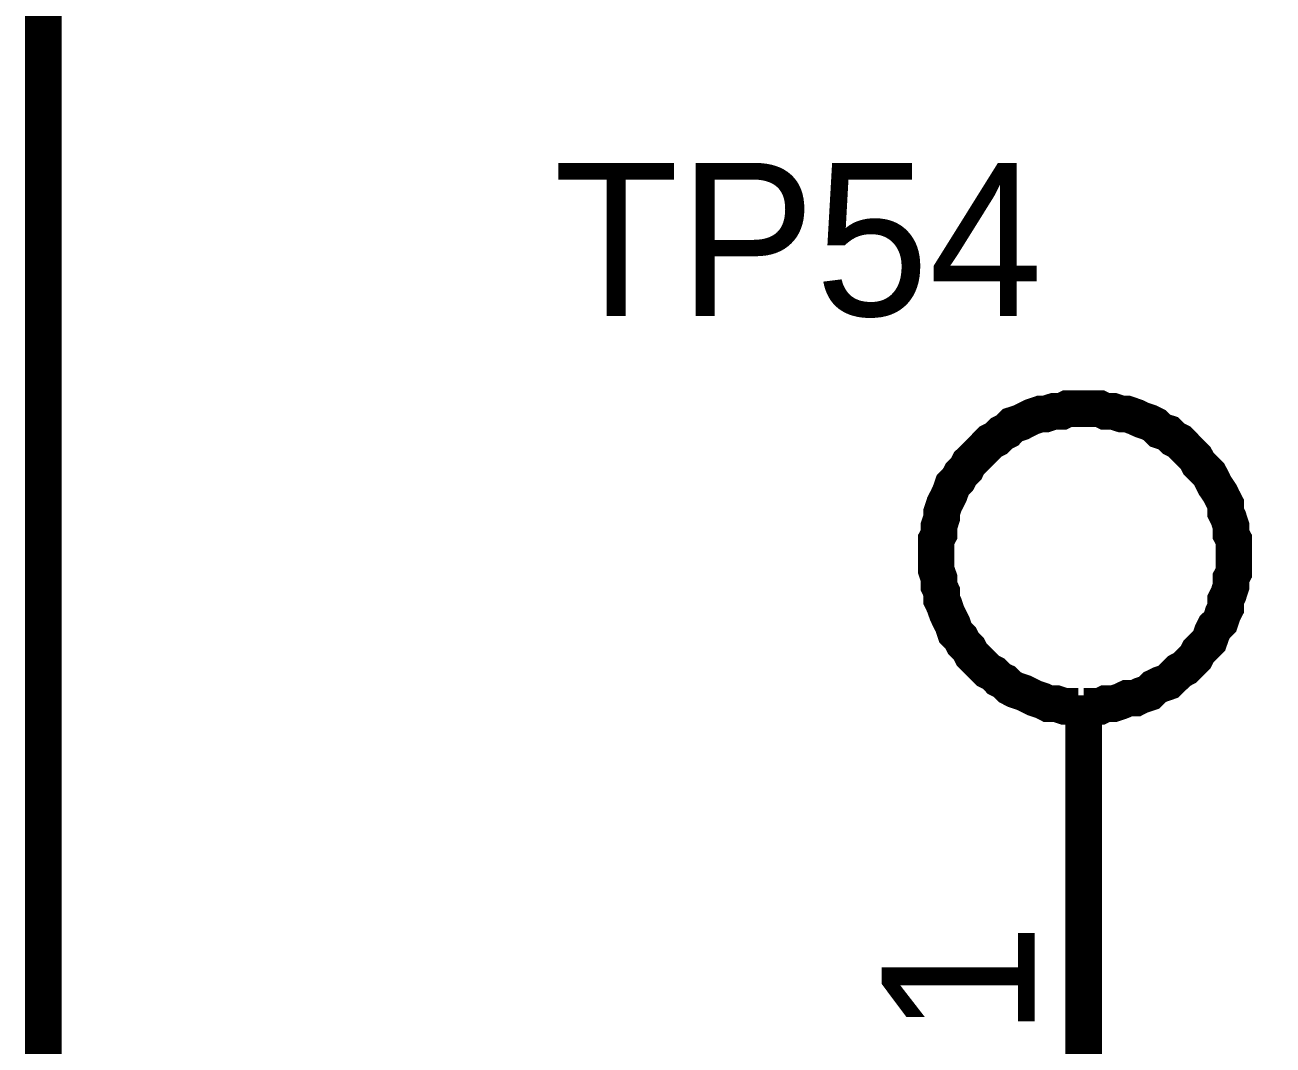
# Model space of a CAD drawing. Header units: millimetres. Extents: x 0 to 800, y 0 to 567.
# Drawn here: x 384.51 to 394.75, y 341.83 to 350.19 of the extents above; entities that cross this region are included whole.
import ezdxf

# ---------------------------------------------------------------- set-up
doc = ezdxf.new("R2010")
doc.units = ezdxf.units.MM
doc.layers.add('Sheet', color=255, linetype='Continuous')

msp = doc.modelspace()

# ---------------------------------------------------------------- linework, layer by layer
at = {"layer": 'Sheet', "const_width": 0.3}
for points in [[(384.662, 352.422), (384.662, 337.639), (384.819, 337.639), (393.196, 337.639), (404.373, 337.639), (404.373, 338.647)], [(393.196, 347.046), (393.129, 347.046), (393.061, 347.046), (393.017, 347.024), (392.949, 347.024), (392.882, 347.002), (392.837, 347.002), (392.77, 346.979), (392.725, 346.957), (392.681, 346.934), (392.613, 346.912), (392.569, 346.867), (392.524, 346.845), (392.479, 346.8), (392.434, 346.778), (392.389, 346.733), (392.345, 346.688), (392.3, 346.643), (392.255, 346.599), (392.233, 346.554), (392.188, 346.509), (392.165, 346.464), (392.121, 346.419), (392.098, 346.352), (392.076, 346.307), (392.053, 346.263), (392.031, 346.195), (392.031, 346.151), (392.009, 346.083), (392.009, 346.016), (391.986, 345.971), (391.986, 345.904), (391.986, 345.837)], [(394.428, 345.837), (394.428, 345.904), (394.428, 345.971), (394.405, 346.016), (394.405, 346.083), (394.383, 346.151), (394.361, 346.195), (394.361, 346.263), (394.338, 346.307), (394.316, 346.352), (394.271, 346.419), (394.249, 346.464), (394.226, 346.509), (394.181, 346.554), (394.137, 346.599), (394.114, 346.643), (394.069, 346.688), (394.025, 346.733), (393.98, 346.778), (393.935, 346.8), (393.89, 346.845), (393.823, 346.867), (393.778, 346.912), (393.733, 346.934), (393.666, 346.957), (393.621, 346.979), (393.554, 347.002), (393.509, 347.002), (393.442, 347.024), (393.375, 347.024), (393.33, 347.046), (393.263, 347.046), (393.196, 347.046)], [(391.986, 345.837), (391.986, 345.77), (391.986, 345.725), (392.009, 345.658), (392.009, 345.591), (392.031, 345.546), (392.031, 345.479), (392.053, 345.434), (392.076, 345.367), (392.098, 345.322), (392.121, 345.277), (392.143, 345.21), (392.188, 345.165), (392.21, 345.12), (392.255, 345.075), (392.277, 345.031), (392.322, 344.986), (392.367, 344.941), (392.412, 344.896), (392.457, 344.874), (392.501, 344.829), (392.546, 344.807), (392.591, 344.762), (392.636, 344.739), (392.703, 344.717), (392.748, 344.695), (392.793, 344.672), (392.86, 344.65), (392.905, 344.627), (392.972, 344.627), (393.039, 344.605), (393.084, 344.605), (393.151, 344.605)], [(393.196, 344.605), (393.263, 344.605), (393.33, 344.605), (393.375, 344.627), (393.442, 344.627), (393.509, 344.65), (393.554, 344.672), (393.621, 344.672), (393.666, 344.695), (393.733, 344.717), (393.778, 344.762), (393.823, 344.784), (393.89, 344.807), (393.935, 344.851), (393.98, 344.896), (394.025, 344.919), (394.069, 344.963), (394.114, 345.008), (394.137, 345.053), (394.181, 345.098), (394.226, 345.143), (394.249, 345.21), (394.271, 345.255), (394.316, 345.299), (394.338, 345.367), (394.361, 345.411), (394.361, 345.479), (394.383, 345.523), (394.405, 345.591), (394.405, 345.658), (394.428, 345.703), (394.428, 345.77), (394.428, 345.837)], [(393.196, 344.695), (393.196, 341.2)]]:
    msp.add_lwpolyline(points, dxfattribs=at)

# ---------------------------------------------------------------- texts
at = {"layer": 'Sheet'}
msp.add_text('TP54', height=1.2543, dxfattribs=at).set_placement((388.85, 347.808))
msp.add_text('1', height=1.254, rotation=90, dxfattribs=at).set_placement((392.793, 341.895))

doc.saveas('drawing.dxf')
